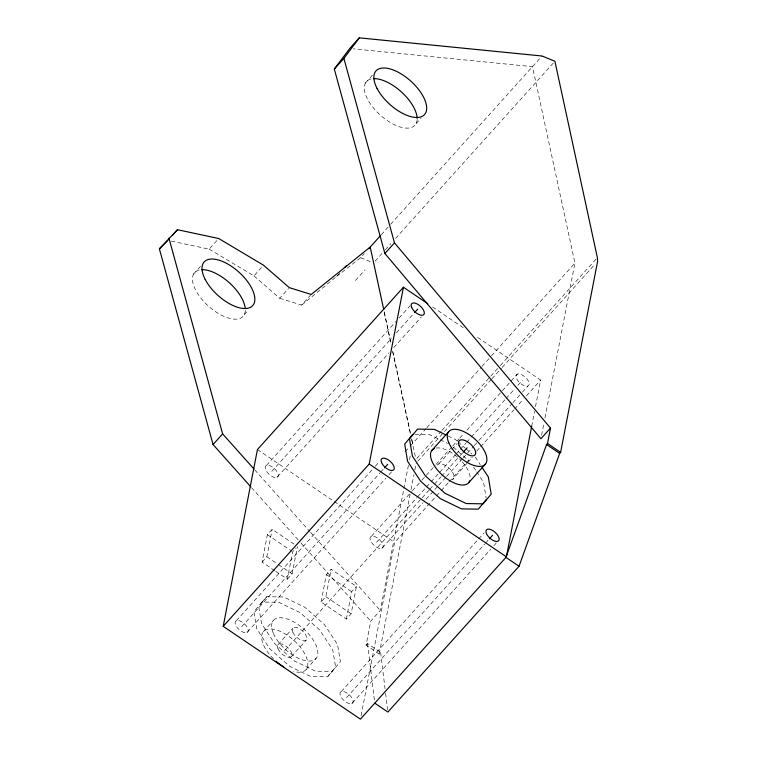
<?xml version="1.0" encoding="UTF-8"?>
<svg xmlns="http://www.w3.org/2000/svg" width="757" height="757" viewBox="0 0 757 757"><rect width="100%" height="100%" fill="white"/><g stroke="black" fill="none" stroke-linecap="round" stroke-linejoin="round"><path stroke-width="0.57" stroke-dasharray="3.79 2.84" d="M274.725 570.636L262.083 562.082L267.382 534.669L272.17 529.351L295.514 545.144M262.083 562.082L266.861 556.764L272.17 529.351M275.69 571.289L287.367 579.19L292.666 551.777L296.091 547.973M287.367 579.19L292.145 573.863L297.454 546.459M321.072 601.995L326.381 574.582L331.169 569.264L356.452 586.372L351.144 613.785L346.356 619.103L321.072 601.995L325.86 596.677L331.169 569.264M346.356 619.103L351.664 591.69L356.452 586.372M366.095 645.153L367.533 643.554L380.639 652.43L379.21 654.029L366.095 645.153L370.75 621.137L380.317 610.492L408.619 464.334M409.518 459.688L410.644 453.888M361.08 715.687L394.634 542.372L435.672 496.753M379.21 654.029L410.143 494.226M411.042 489.599L413.956 474.544M414.855 469.917L416.199 462.962M531.688 426.286L534.593 411.269M535.492 406.641L540.64 380.071L475.443 335.957M541.596 435.256L544.056 422.538M544.955 417.921L574.932 263.058L532.483 66.654L353.254 48.845M261.988 602.033L253.917 611.77L256.784 628.906L269.833 648.863L289.562 666.283L310.692 676.503L327.544 676.786L340.404 661.732L337.537 644.586L324.488 624.639L304.759 607.209L283.629 596.989L266.776 596.715L261.988 602.033L278.85 602.317L299.971 612.536L319.7 629.956L332.749 649.913L335.625 667.049L327.544 676.786M266.776 596.715L258.695 606.442L261.572 623.579L274.621 643.535L294.35 660.956L315.47 671.175L332.332 671.459M171.337 241.095L209.159 249.176L217.997 239.354M193.527 274.119L200.889 265.934M365.376 83.081L372.737 74.896M209.159 249.176L253.974 275.86L263.55 265.224M244.199 314.704L248.618 309.793M416.047 123.665L421.204 117.941M253.974 275.86L279.721 298.296L288.559 288.474M279.721 298.296L301.655 305.09L310.493 295.268M301.655 305.09L336.638 276.428L341.057 271.517M336.638 276.428L360.644 257.692L364.325 253.604M381.244 234.793L389.902 225.16M390.697 224.28L542.059 56.009M355.468 280.45L365.044 269.804M375.075 261.193L384.537 250.671M385.322 249.791L390.849 243.65M395.58 238.389L553.339 63.011M266.483 465.413L395.911 321.536M399.062 318.025L410.114 305.743M271.744 471.412L391.7 338.057M396.431 332.796L413.795 313.493M276.996 477.402A8.157 3.917 42 0 0 272.577 467.097A8.157 3.917 42 0 0 265.65 469.728A8.157 3.917 42 0 0 276.996 477.402L389.06 352.828M393.801 347.567L421.422 316.861M236.43 620.636L374.535 467.107M375.321 466.227L379.266 461.836M241.691 626.635L379.796 473.106M380.582 472.226L383.742 468.715M405.269 451.674L409.707 446.744M410.445 445.92L426.059 428.566M426.844 427.686L481.197 367.268M481.982 366.388L490.65 356.755M491.435 355.885L574.932 263.058M246.943 632.625A8.157 3.917 42 0 0 242.524 622.32A8.157 3.917 42 0 0 235.597 624.941A8.157 3.917 42 0 0 246.943 632.625L385.843 478.225M389.003 474.715L392.949 470.324M416.728 458.468L441.18 431.282M441.974 430.411L499.554 366.397M500.339 365.517L597.368 257.664M263.313 631.679L273.362 620.503M417.779 461.212L491.132 379.664M491.918 378.784L501.389 368.262M502.175 367.382L595.257 263.919M371.365 536.372L411.609 491.634M412.395 490.754L421.081 481.102M421.867 480.231L435.284 465.309M436.07 464.438L451.853 446.885M452.648 446.015L458.96 438.994M459.745 438.114L463.691 433.733M466.851 430.222L517.362 374.072M438.719 463.984L451.021 450.301M451.797 449.45L457.181 443.46M277.989 644.642L292.827 628.149M376.617 542.372L416.87 497.633M417.656 496.753L425.548 487.981M426.342 487.101L430.288 482.711M431.074 481.84L438.965 473.068M439.751 472.188L455.534 454.645M456.329 453.765L459.48 450.254M460.275 449.374L465.801 443.233M466.586 442.362L470.532 437.972M471.318 437.092L505.26 399.374M506.045 398.494L514.722 388.843M517.883 385.332L522.614 380.071M284.717 650.585L429.02 490.167M429.806 489.287L433.752 484.896M434.546 484.016L440.858 476.995M441.653 476.115L459.48 456.301M460.237 455.459L462.527 452.913M381.878 548.371A8.157 3.917 42 0 0 377.459 538.057A8.157 3.917 42 0 0 370.523 540.687A8.157 3.917 42 0 0 381.878 548.371L422.917 502.752M426.077 499.242L437.915 486.079M438.7 485.199L445.807 477.307M446.592 476.427L462.376 458.884M463.161 458.004L473.428 446.602M474.213 445.722L478.159 441.34M478.944 440.46L512.092 403.613M512.886 402.733L521.564 393.082M522.358 392.211L527.875 386.07A8.157 3.917 42 0 0 523.456 375.756A8.157 3.917 42 0 0 516.52 378.386A8.157 3.917 42 0 0 527.875 386.07M291.445 656.518L306.282 640.025M436.467 495.873L440.413 491.482M441.199 490.612L448.305 482.711M449.09 481.84L465.659 463.416M466.454 462.536L471.185 457.275M476.711 451.134L479.872 447.624M480.657 446.744L513.804 409.897M514.59 409.017L523.276 399.365M526.427 395.864L540.64 380.071M467.003 463.331L452.393 479.578A10.607 5.091 42 0 0 449.478 468.479A10.607 5.091 42 0 0 437.347 465.139M467.779 462.47L472.387 457.342M306.121 669.481L316.171 658.306M341.312 691.595L477.837 539.817M478.623 538.946L484.149 532.805M346.564 697.594L484.669 544.065M485.464 543.185L488.615 539.675M351.825 703.594A8.157 3.917 42 0 0 347.406 693.28A8.157 3.917 42 0 0 340.47 695.91A8.157 3.917 42 0 0 351.825 703.594L490.725 549.185M493.876 545.674L496.242 543.043M415.016 434.442L429.635 434.688L439.136 439.287M360.644 257.692L371.356 262.064M448.144 436.013L455.544 439.59L457.256 441.104M440.195 439.798L447.586 443.375M432.625 306.992L464.741 328.718M257.437 449.544L333.335 500.897M334.31 501.55L394.634 542.372M267.382 534.669L291.7 551.124M326.381 574.582L351.664 591.69M266.861 556.764L277.564 563.993M278.538 564.656L292.145 573.863M325.86 596.677L351.144 613.785M458.117 441.861L464.978 447.917M465.839 448.674L471.838 453.982M453.329 447.179L468.772 460.814M254.797 469.917L309.708 531.423M310.493 532.303L380.317 610.492M251.494 487.593L300.141 542.059M300.926 542.939L370.75 621.137M475.273 457.01L480.241 464.609M473.589 467.078L476.077 470.882M476.702 471.829L483.534 482.285L486.212 498.286M384.196 311.752L390.688 341.786M392.684 351.03L410.663 434.206M411.666 438.833L412.66 443.451M384.234 312.622L390.726 342.656M392.722 351.901L410.701 435.086M411.694 439.703L415.697 458.193M380.639 652.43L385.039 688.671M385.606 693.346L387.593 709.716M367.533 643.554L374.488 700.85M436.25 448.021A24.498 11.762 42 0 1 457.853 457.408M459.423 458.846A24.498 11.762 42 0 1 460.928 460.36M462.347 461.912A24.498 11.762 42 0 1 470.144 478.907M273.618 658.959A28.558 13.711 42 0 1 267.401 629.256A28.558 13.711 42 0 1 303.519 651.692A28.558 13.711 42 0 1 293.659 671.412M417.135 119.313A32.636 15.67 42 0 1 379.938 114.761A32.636 15.67 42 0 1 372.539 78.719M245.287 310.351A32.636 15.67 42 0 1 208.09 305.8A32.636 15.67 42 0 1 200.69 269.757M278.008 648.73A8.98 4.305 42 0 0 290.499 657.18A8.98 4.305 42 0 0 285.635 645.835A8.98 4.305 42 0 0 278.008 648.73M292.855 632.227A8.98 4.305 42 0 0 305.336 640.677A8.98 4.305 42 0 0 300.472 629.341A8.98 4.305 42 0 0 292.855 632.227M273.438 633.505A28.558 13.711 42 0 0 313.171 660.397A28.558 13.711 42 0 0 297.69 624.317A28.558 13.711 42 0 0 273.438 633.505"/><path stroke-width="1.14" d="M531.688 426.286L506.405 556.849L360.408 719.15L223.211 626.323L257.437 449.544L403.443 287.244L427.762 303.699M223.211 626.323L369.208 464.022L403.443 287.244M519.037 566.245L505.931 557.379L546.563 444.539L547.519 443.479L550.5 428.084L394.473 242.855L343.886 58.403L359.32 37.85L542.059 56.009L554.909 61.26L597.368 257.664L597.623 261.288L560.625 452.345L559.669 453.405L519.037 566.245L387.877 712.053L374.772 703.187M550.5 428.084L540.924 438.719L384.897 253.5L334.31 69.048L349.743 48.495L359.32 37.85M412.773 434.404L404.702 444.141L407.569 461.278L420.618 481.234L440.347 498.655L461.477 508.874L478.329 509.158L486.41 499.421M250.709 486.713L213.048 444.539L159.377 248.835L177.479 229.712L218.735 238.531L263.55 265.224L289.288 287.651L311.231 294.454L370.211 247.047L383.695 309.433M172.322 235.446L177.479 229.712M334.31 69.048L343.886 58.403M344.738 267.42L346.214 265.783M368.744 248.684L380.449 235.664M213.048 444.539L222.624 433.893L168.953 238.19M384.897 253.5L394.473 242.855M414.581 312.613L417.741 309.111M384.528 467.835L387.688 464.325M431.982 450.254L448.731 431.622M463.284 452.071L467.088 447.841M468.697 482.673L485.455 464.05M489.41 538.795L492.561 535.294M159.377 248.835L167.903 240.357M446.034 434.991L434.414 429.37L417.561 429.087L409.48 438.823L412.357 455.96L425.406 475.916L445.135 493.337L466.255 503.556L483.117 503.84L491.189 494.103L488.322 476.967L482.105 467.466M547.519 443.479L560.625 452.345M546.563 444.539L559.669 453.405M369.208 464.022L506.405 556.849M222.624 433.893L254.011 469.037M469.728 480.856A24.498 11.762 42 0 1 442.031 474.809A24.498 11.762 42 0 1 434.546 448.456M283.799 666.964A28.558 13.711 42 0 1 275.955 661.145M201.712 269.681A32.636 15.67 42 0 1 229.002 282.456A32.636 15.67 42 0 1 245.221 308.288M373.561 78.643A32.636 15.67 42 0 1 401.484 91.994A32.636 15.67 42 0 1 417.135 118.31M411.647 307.418A8.157 3.917 42 0 0 423.002 315.101A8.157 3.917 42 0 0 418.574 304.797A8.157 3.917 42 0 0 411.647 307.418M381.594 462.641A8.157 3.917 42 0 0 392.949 470.324A8.157 3.917 42 0 0 388.521 460.019A8.157 3.917 42 0 0 381.594 462.641M486.467 533.609A8.157 3.917 42 0 0 497.822 541.283A8.157 3.917 42 0 0 493.403 530.979A8.157 3.917 42 0 0 486.467 533.609M448.797 442.779A24.498 11.762 42 0 0 482.881 465.839A24.498 11.762 42 0 0 469.595 434.897A24.498 11.762 42 0 0 448.797 442.779M459.168 445.646A10.607 5.091 42 0 0 473.929 455.629A10.607 5.091 42 0 0 468.176 442.23A10.607 5.091 42 0 0 459.168 445.646M377.043 88.389A32.636 15.67 42 0 0 422.803 116.001A32.636 15.67 42 0 0 401.002 73.808A32.636 15.67 42 0 0 377.043 88.389M205.194 279.428A32.636 15.67 42 0 0 250.964 307.039A32.636 15.67 42 0 0 229.153 264.846A32.636 15.67 42 0 0 205.194 279.428"/></g></svg>
